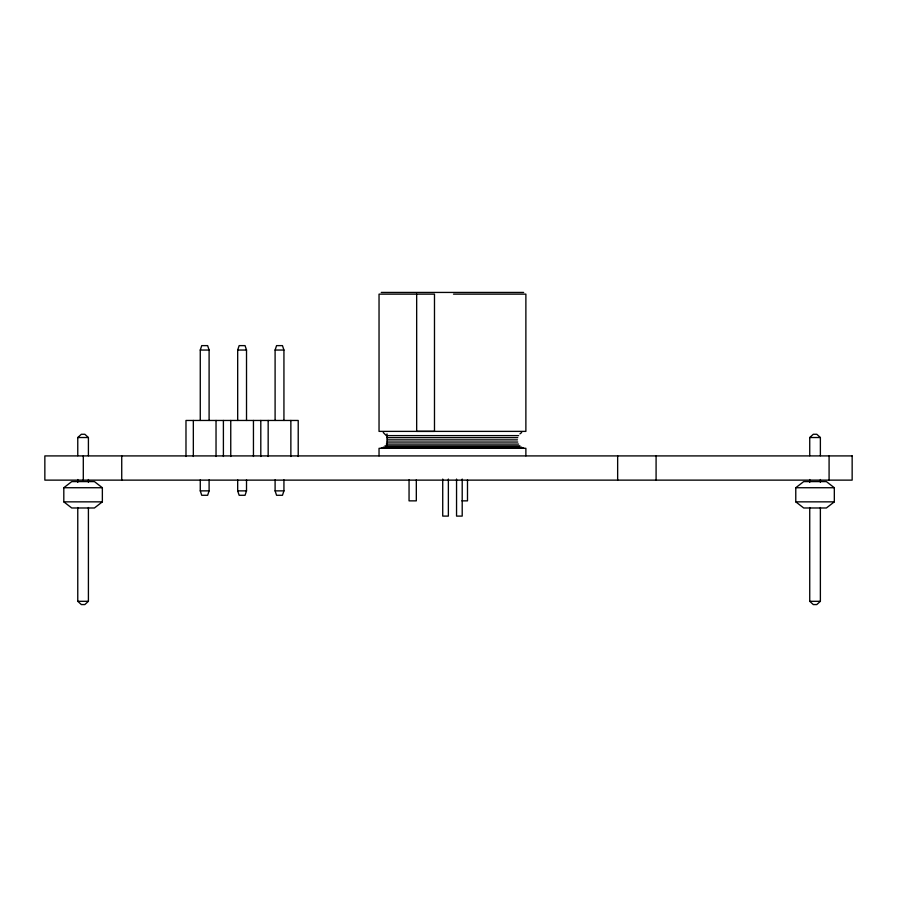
<?xml version="1.0" encoding="UTF-8"?>
<svg xmlns="http://www.w3.org/2000/svg" width="897" height="897" viewBox="0 0 897 897"><rect width="100%" height="100%" fill="white"/><g stroke="black" fill="none" stroke-linecap="round" stroke-linejoin="round"><path stroke-width="1.35" d="M200.266 420.458L200.266 350.043L201.735 345.625L207.633 345.625L209.102 350.043L209.102 420.458M237.683 420.458L237.683 350.043L239.151 345.625L245.049 345.625L246.518 350.043L246.518 420.458M209.102 479.873L209.102 490.872L207.633 495.29L201.735 495.29L200.266 490.872L200.266 479.873M275.099 420.458L275.099 350.043L276.568 345.625L282.465 345.625L283.934 350.043L283.934 420.458M246.518 479.873L246.518 490.872L245.049 495.29L239.151 495.29L237.683 490.872L237.683 479.873M283.934 479.873L283.934 490.872L282.465 495.29L276.568 495.29L275.099 490.872L275.099 479.873M77.77 455.721L77.77 437.523L81.347 434.271L84.834 434.271L88.411 437.523L88.411 455.721M88.411 507.523L88.411 601.304L84.834 604.567L81.347 604.567L77.77 601.304L77.77 507.523M809.733 455.721L809.733 437.523L813.31 434.271L816.797 434.271L820.374 437.523L820.374 455.721M820.374 507.523L820.374 601.304L816.797 604.567L813.31 604.567L809.733 601.304L809.733 507.523M63.81 487.733L71.738 481.599L94.432 481.599L102.359 487.733L102.359 501.849L94.432 507.982L71.738 507.982L63.81 501.849L63.81 487.733L102.359 487.733M519.935 433.868L521.673 432.511M795.774 487.733L803.701 481.599L826.395 481.599L834.322 487.733L834.322 501.849L826.395 507.982L803.701 507.982L795.774 501.849L795.774 487.733L834.322 487.733M381.27 292.433L523.646 292.433M453.512 294.138L525.877 294.138L525.877 431.379L379.039 431.379L379.039 294.138L434.484 294.138L434.484 431.379L416.668 431.379L416.668 294.138M200.266 350.043L209.102 350.043M237.683 350.043L246.518 350.043M275.099 350.043L283.934 350.043M518.601 435.617L386.327 435.617L383.243 432.511M77.77 437.523L88.411 437.523M809.733 437.523L820.374 437.523M387.168 437.658L517.76 437.658M387.448 439.855L517.468 439.855M387.168 442.042L517.76 442.042M386.327 444.093L518.601 444.093M384.992 445.843L519.935 445.843M383.243 447.188L521.673 447.188M381.214 448.04L523.702 448.04M200.266 490.872L209.102 490.872M237.683 490.872L246.518 490.872M275.099 490.872L283.934 490.872M461.966 500.862L467.494 500.862L467.494 479.85M63.81 501.849L102.359 501.849M795.774 501.849L834.322 501.849M77.77 601.304L88.411 601.304M809.733 601.304L820.374 601.304M829.086 455.911L829.086 480.13M820.374 479.525L820.374 482.317M809.733 479.525L809.733 482.317M656.088 455.911L656.088 480.13M617.652 455.911L617.652 480.13M525.877 455.855L525.877 448.321L379.039 448.321L379.039 455.855M462.202 479.065L462.202 516.1L456.551 516.1L456.551 479.065M448.365 479.065L448.365 516.1L442.726 516.1L442.726 479.065M416.32 479.85L416.32 500.862L409.054 500.862L409.054 479.85M387.011 433.924L387.011 444.968M298.219 456.483L298.219 420.458L185.982 420.458L185.982 456.483M290.863 420.458L290.863 456.483M268.169 420.458L268.169 456.483M260.803 420.458L260.803 456.483M253.447 420.458L253.447 456.483M230.753 420.458L230.753 456.483M223.398 420.458L223.398 456.483M216.031 420.458L216.031 456.483M193.337 420.458L193.337 456.483M121.734 455.911L121.734 480.13M88.411 479.525L88.411 482.317M83.298 455.911L83.298 480.13M77.77 479.525L77.77 482.317M852.15 455.911L44.85 455.911L44.85 480.13L852.15 480.13L852.15 455.911"/></g></svg>
